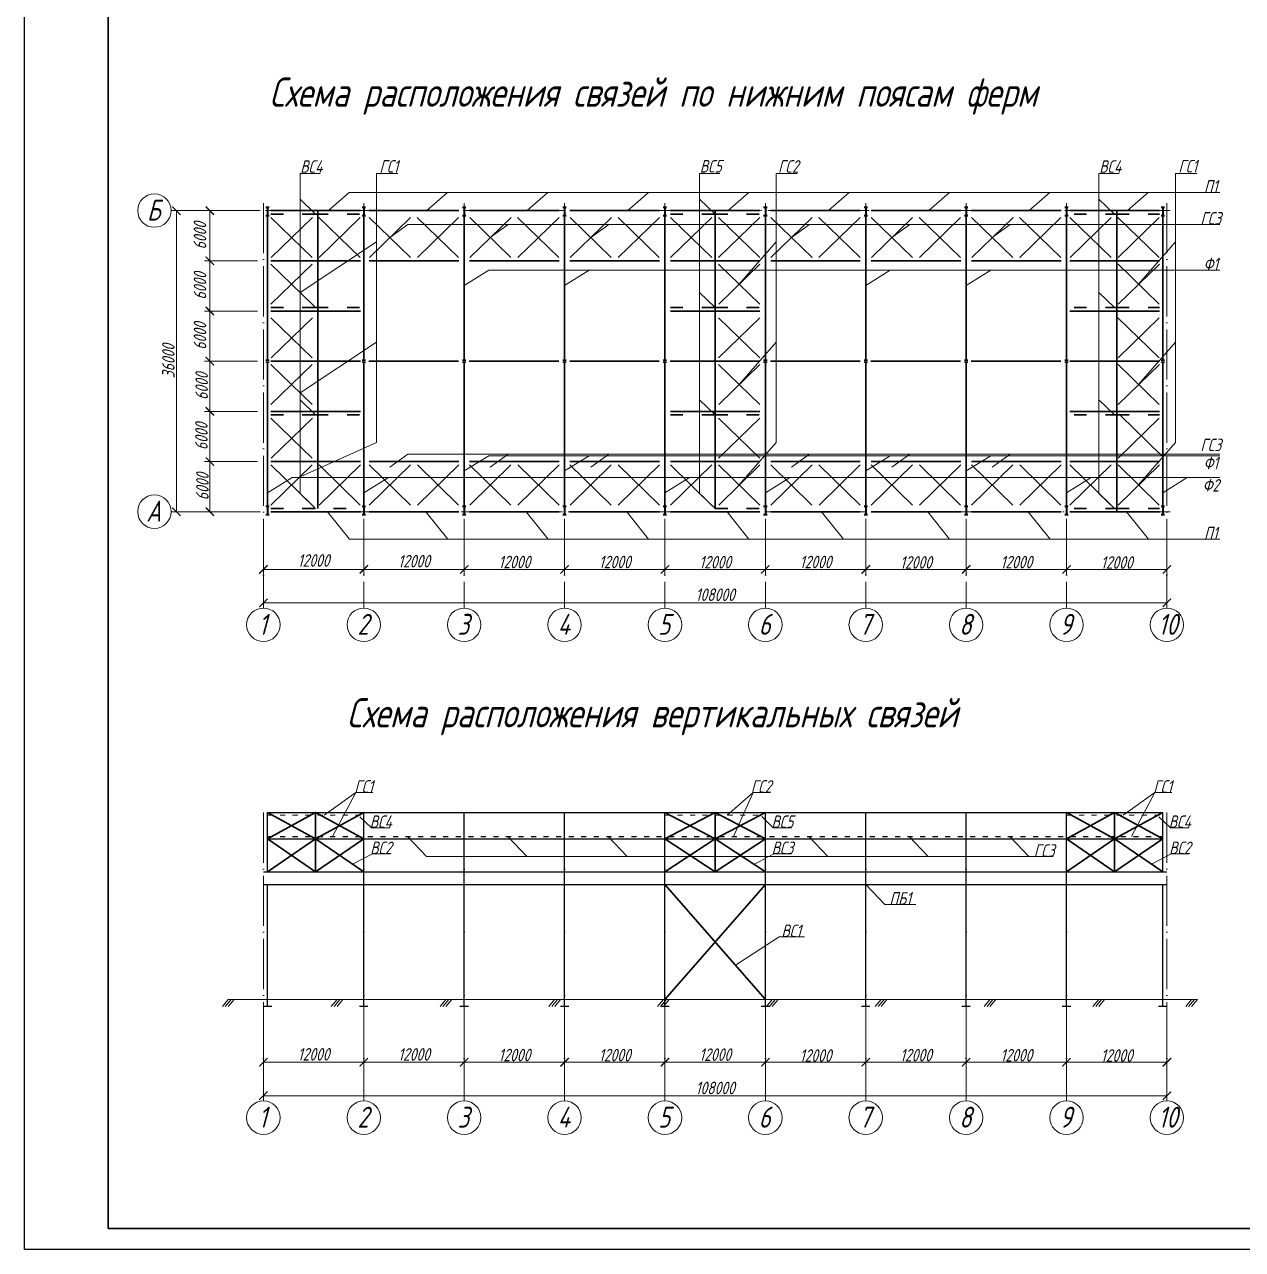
# Model space of a CAD drawing. Header units: millimetres. Extents: x 1665 to 4316, y 443 to 1647.
# Drawn here: x 1665 to 1956.2, y 459 to 751.9 of the extents above; entities that cross this region are included whole.
import ezdxf

# ---------------------------------------------------------------- set-up
doc = ezdxf.new("R2010")
doc.units = ezdxf.units.MM
for name, pattern in [('ACAD_ISO03W100', [30, 12, -18]), ('ACAD_ISO04W100', [30, 24, -3, 0, -3]), ('ACAD_ISO10W100', [18, 12, -3, 0, -3])]:
    doc.linetypes.add(name, pattern=pattern)
doc.layers.get('0').update_dxf_attribs({"lineweight": 18})
doc.styles.get("Standard").update_dxf_attribs({"font": 'romans.shx', "width": 0.75, "oblique": 15, "height": 1.5})

# ---------------------------------------------------------------- blocks, each defined once
blk = doc.blocks.new('_ArchTick')
at = {"color": 0, "linetype": 'ByBlock', "const_width": 0.15}
blk.add_lwpolyline([(-0.5, -0.5), (0.5, 0.5)], dxfattribs=at)

msp = doc.modelspace()

# ---------------------------------------------------------------- linework, layer by layer
at = {"lineweight": -2}
for p, q in [((1665.02, 458.955), (1665.02, 1052.955)), ((2506.02, 458.955), (1665.02, 458.955))]:
    msp.add_line(p, q, dxfattribs=at)
at = {"lineweight": 30}
for p, q in [((1685.02, 463.955), (1685.02, 1047.955)), ((1723.125, 707.414), (1723.125, 671.654)), ((1723.925, 707.414), (1745.325, 707.414)), ((1735.125, 707.414), (1735.125, 636.214)), ((1746.125, 707.414), (1746.125, 671.654)), ((1747.425, 707.414), (1768.825, 707.414)), ((1770.125, 707.414), (1770.125, 671.654)), ((1771.425, 707.414), (1792.825, 707.414)), ((1794.125, 707.414), (1794.125, 671.654)), ((1795.425, 707.414), (1816.825, 707.414)), ((1818.125, 707.414), (1818.125, 671.654)), ((1819.425, 707.414), (1840.825, 707.414)), ((1830.125, 707.414), (1830.125, 636.214)), ((1842.125, 707.414), (1842.125, 671.654)), ((1843.425, 707.414), (1864.825, 707.414)), ((1866.125, 707.414), (1866.125, 671.654)), ((1867.425, 707.414), (1888.825, 707.414)), ((1890.125, 707.414), (1890.125, 671.654)), ((1891.425, 707.414), (1912.825, 707.414)), ((1914.125, 707.414), (1914.125, 671.654)), ((1914.925, 707.414), (1936.325, 707.414)), ((1926.125, 707.414), (1926.125, 635.414)), ((1937.125, 707.414), (1937.125, 671.654)), ((1723.946, 705.814), (1733.803, 696.214)), ((1733.835, 705.814), (1723.978, 696.214)), ((1735.414, 705.814), (1745.271, 696.214)), ((1745.303, 705.814), (1735.446, 696.214)), ((1747.446, 705.814), (1757.303, 696.214)), ((1757.335, 705.814), (1747.478, 696.214)), ((1758.914, 705.814), (1768.771, 696.214)), ((1768.803, 705.814), (1758.946, 696.214)), ((1771.446, 705.814), (1781.303, 696.214)), ((1781.335, 705.814), (1771.478, 696.214)), ((1782.914, 705.814), (1792.771, 696.214)), ((1792.803, 705.814), (1782.946, 696.214)), ((1795.446, 705.814), (1805.303, 696.214)), ((1805.335, 705.814), (1795.478, 696.214)), ((1806.914, 705.814), (1816.771, 696.214)), ((1816.803, 705.814), (1806.946, 696.214)), ((1819.446, 705.814), (1829.303, 696.214)), ((1829.335, 705.814), (1819.478, 696.214)), ((1830.914, 705.814), (1840.771, 696.214)), ((1840.803, 705.814), (1830.946, 696.214)), ((1843.446, 705.814), (1853.303, 696.214)), ((1853.335, 705.814), (1843.478, 696.214)), ((1854.914, 705.814), (1864.771, 696.214)), ((1864.803, 705.814), (1854.946, 696.214)), ((1867.446, 705.814), (1877.303, 696.214)), ((1877.335, 705.814), (1867.478, 696.214)), ((1878.914, 705.814), (1888.771, 696.214)), ((1888.803, 705.814), (1878.946, 696.214)), ((1891.446, 705.814), (1901.303, 696.214)), ((1901.335, 705.814), (1891.478, 696.214)), ((1902.914, 705.814), (1912.771, 696.214)), ((1912.803, 705.814), (1902.946, 696.214)), ((1914.946, 705.814), (1924.803, 696.214)), ((1924.835, 705.814), (1914.978, 696.214)), ((1926.414, 705.814), (1936.271, 696.214)), ((1936.303, 705.814), (1926.446, 696.214)), ((1723.914, 694.614), (1733.771, 685.014)), ((1723.925, 695.414), (1745.325, 695.414)), ((1733.803, 694.614), (1723.946, 685.014)), ((1733.803, 694.614), (1723.946, 685.014)), ((1747.425, 695.414), (1768.825, 695.414)), ((1771.425, 695.414), (1792.825, 695.414)), ((1795.425, 695.414), (1816.825, 695.414)), ((1819.425, 695.414), (1840.825, 695.414)), ((1830.946, 694.614), (1840.803, 685.014)), ((1840.835, 694.614), (1830.978, 685.014)), ((1843.425, 695.414), (1864.825, 695.414)), ((1867.425, 695.414), (1888.825, 695.414)), ((1891.425, 695.414), (1912.825, 695.414)), ((1914.925, 695.414), (1936.325, 695.414)), ((1926.446, 694.614), (1936.303, 685.014)), ((1936.335, 694.614), (1926.478, 685.014)), ((1723.925, 683.414), (1745.325, 683.414)), ((1819.425, 683.414), (1840.825, 683.414)), ((1914.925, 683.414), (1936.325, 683.414)), ((1723.946, 681.814), (1733.803, 672.214)), ((1733.835, 681.814), (1723.978, 672.214)), ((1830.914, 681.814), (1840.771, 672.214)), ((1840.803, 681.814), (1830.946, 672.214)), ((1926.414, 681.814), (1936.271, 672.214)), ((1936.303, 681.814), (1926.446, 672.214)), ((1722.725, 671.654), (1723.525, 671.654)), ((1722.725, 671.174), (1723.525, 671.174)), ((1723.125, 671.174), (1723.125, 635.414)), ((1723.925, 671.414), (1745.325, 671.414)), ((1745.725, 671.654), (1746.525, 671.654)), ((1745.725, 671.174), (1746.525, 671.174)), ((1746.125, 671.174), (1746.125, 635.414)), ((1747.357, 671.414), (1768.757, 671.414)), ((1769.725, 671.654), (1770.525, 671.654)), ((1769.725, 671.174), (1770.525, 671.174)), ((1770.125, 671.174), (1770.125, 635.414)), ((1771.357, 671.414), (1792.757, 671.414)), ((1793.725, 671.654), (1794.525, 671.654)), ((1793.725, 671.174), (1794.525, 671.174)), ((1794.125, 671.174), (1794.125, 635.414)), ((1795.357, 671.414), (1816.757, 671.414)), ((1817.725, 671.654), (1818.525, 671.654)), ((1817.725, 671.174), (1818.525, 671.174)), ((1818.125, 671.174), (1818.125, 635.414)), ((1819.357, 671.414), (1840.757, 671.414)), ((1819.425, 671.414), (1840.825, 671.414)), ((1841.725, 671.654), (1842.525, 671.654)), ((1841.725, 671.174), (1842.525, 671.174)), ((1842.125, 671.174), (1842.125, 635.414)), ((1843.357, 671.414), (1864.757, 671.414)), ((1865.725, 671.654), (1866.525, 671.654)), ((1865.725, 671.174), (1866.525, 671.174)), ((1866.125, 671.174), (1866.125, 635.414)), ((1867.357, 671.414), (1888.757, 671.414)), ((1889.725, 671.654), (1890.525, 671.654)), ((1889.725, 671.174), (1890.525, 671.174)), ((1890.125, 671.174), (1890.125, 635.414)), ((1891.357, 671.414), (1912.757, 671.414)), ((1913.725, 671.654), (1914.525, 671.654)), ((1913.725, 671.174), (1914.525, 671.174)), ((1914.125, 671.174), (1914.125, 635.414)), ((1914.925, 671.414), (1936.325, 671.414)), ((1936.725, 671.654), (1937.525, 671.654)), ((1936.725, 671.174), (1937.525, 671.174)), ((1937.125, 671.174), (1937.125, 635.414)), ((1723.914, 670.614), (1733.771, 661.014)), ((1733.803, 670.614), (1723.946, 661.014)), ((1733.803, 670.614), (1723.946, 661.014)), ((1830.946, 670.614), (1840.803, 661.014)), ((1840.835, 670.614), (1830.978, 661.014)), ((1926.446, 670.614), (1936.303, 661.014)), ((1926.446, 670.614), (1936.303, 661.014)), ((1936.335, 670.614), (1926.478, 661.014)), ((1723.925, 659.414), (1745.325, 659.414)), ((1819.425, 659.414), (1840.825, 659.414)), ((1914.925, 659.414), (1936.325, 659.414)), ((1723.946, 657.814), (1733.803, 648.214)), ((1733.835, 657.814), (1723.978, 648.214)), ((1733.835, 657.814), (1723.978, 648.214)), ((1830.914, 657.814), (1840.771, 648.214)), ((1840.803, 657.814), (1830.946, 648.214)), ((1936.303, 657.814), (1926.446, 648.214)), ((1927.023, 658.407), (1936.881, 648.807)), ((1723.914, 646.614), (1733.771, 637.014)), ((1723.925, 647.414), (1745.325, 647.414)), ((1733.803, 646.614), (1723.946, 637.014)), ((1735.446, 646.614), (1745.303, 637.014)), ((1745.335, 646.614), (1735.478, 637.014)), ((1747.414, 646.614), (1757.271, 637.014)), ((1747.425, 647.414), (1768.825, 647.414)), ((1757.303, 646.614), (1747.446, 637.014)), ((1758.946, 646.614), (1768.803, 637.014)), ((1768.835, 646.614), (1758.978, 637.014)), ((1771.414, 646.614), (1781.271, 637.014)), ((1771.425, 647.414), (1792.825, 647.414)), ((1781.303, 646.614), (1771.446, 637.014)), ((1782.946, 646.614), (1792.803, 637.014)), ((1792.835, 646.614), (1782.978, 637.014)), ((1795.414, 646.614), (1805.271, 637.014)), ((1795.425, 647.414), (1816.825, 647.414)), ((1805.303, 646.614), (1795.446, 637.014)), ((1806.946, 646.614), (1816.803, 637.014)), ((1816.835, 646.614), (1806.978, 637.014)), ((1819.414, 646.614), (1829.271, 637.014)), ((1819.425, 647.414), (1840.825, 647.414)), ((1829.303, 646.614), (1819.446, 637.014)), ((1830.946, 646.614), (1840.803, 637.014)), ((1840.835, 646.614), (1830.978, 637.014)), ((1843.414, 646.614), (1853.271, 637.014)), ((1843.425, 647.414), (1864.825, 647.414)), ((1853.303, 646.614), (1843.446, 637.014)), ((1854.946, 646.614), (1864.803, 637.014)), ((1864.835, 646.614), (1854.978, 637.014)), ((1867.414, 646.614), (1877.271, 637.014)), ((1867.425, 647.414), (1888.825, 647.414)), ((1877.303, 646.614), (1867.446, 637.014)), ((1878.946, 646.614), (1888.803, 637.014)), ((1888.835, 646.614), (1878.978, 637.014)), ((1891.414, 646.614), (1901.271, 637.014)), ((1891.425, 647.414), (1912.825, 647.414)), ((1901.303, 646.614), (1891.446, 637.014)), ((1902.946, 646.614), (1912.803, 637.014)), ((1912.835, 646.614), (1902.978, 637.014)), ((1914.914, 646.614), (1924.771, 637.014)), ((1914.925, 647.414), (1936.325, 647.414)), ((1924.803, 646.614), (1914.946, 637.014)), ((1926.446, 646.614), (1936.303, 637.014)), ((1936.335, 646.614), (1926.478, 637.014)), ((1723.925, 635.414), (1745.325, 635.414)), ((1747.425, 635.414), (1768.825, 635.414)), ((1771.425, 635.414), (1792.825, 635.414)), ((1795.425, 635.414), (1816.825, 635.414)), ((1819.425, 635.414), (1840.825, 635.414)), ((1843.425, 635.414), (1864.825, 635.414)), ((1867.425, 635.414), (1888.825, 635.414)), ((1891.425, 635.414), (1912.825, 635.414)), ((1914.925, 635.414), (1936.325, 635.414)), ((1723.125, 563.442), (1734.625, 557.142)), ((1723.125, 557.142), (1734.625, 563.442)), ((1734.625, 563.442), (1746.125, 557.142)), ((1734.625, 557.142), (1746.125, 563.442)), ((1734.625, 563.442), (1734.625, 554.913)), ((1818.125, 563.442), (1830.125, 557.142)), ((1818.125, 557.142), (1830.125, 563.442)), ((1830.125, 563.442), (1842.125, 557.142)), ((1830.125, 557.142), (1842.125, 563.442)), ((1830.125, 563.442), (1830.125, 557.142)), ((1914.125, 563.442), (1925.625, 557.142)), ((1914.125, 557.142), (1925.625, 563.442)), ((1925.625, 563.442), (1937.125, 557.142)), ((1925.625, 557.142), (1937.125, 563.442)), ((1925.625, 557.142), (1925.625, 563.442)), ((1734.625, 557.142), (1723.125, 549.282)), ((1723.125, 557.142), (1734.625, 549.282)), ((1734.625, 549.282), (1734.625, 557.142)), ((1734.625, 549.282), (1746.125, 557.142)), ((1734.625, 557.142), (1746.125, 549.282)), ((1830.125, 549.282), (1818.125, 557.142)), ((1830.125, 557.142), (1818.125, 549.282)), ((1830.125, 549.282), (1830.125, 557.142)), ((1830.125, 549.282), (1842.125, 557.142)), ((1830.125, 557.142), (1842.125, 549.282)), ((1925.625, 557.142), (1914.125, 549.282)), ((1914.125, 557.142), (1925.625, 549.282)), ((1925.625, 549.282), (1925.625, 557.142)), ((1925.625, 549.282), (1937.125, 557.142)), ((1925.625, 557.142), (1937.125, 549.282)), ((1818.125, 546.282), (1842.125, 518.742)), ((1842.125, 546.282), (1818.125, 518.742)), ((2501.02, 463.955), (1685.02, 463.955))]:
    msp.add_line(p, q, dxfattribs=at)
for p, q in [((1730.888, 639.802), (1730.888, 716.31)), ((1730.888, 716.31), (1735.728, 716.31)), ((1749.2, 651.937), (1749.2, 716.31)), ((1749.2, 716.31), (1754.247, 716.31)), ((1826.388, 639.802), (1826.388, 716.31)), ((1826.388, 716.31), (1831.228, 716.31)), ((1844.7, 651.937), (1844.7, 716.31)), ((1844.7, 716.31), (1849.747, 716.31)), ((1921.888, 639.802), (1921.888, 716.31)), ((1921.888, 716.31), (1926.728, 716.31)), ((1940.2, 651.937), (1940.2, 716.31)), ((1940.2, 716.31), (1945.247, 716.31)), ((1734.625, 706.614), (1730.888, 710.202)), ((1737.723, 707.414), (1742.662, 711.767)), ((1742.662, 711.767), (1950.755, 711.767)), ((1761.223, 707.414), (1766.162, 711.767)), ((1785.223, 707.414), (1790.162, 711.767)), ((1809.223, 707.414), (1814.162, 711.767)), ((1830.125, 706.614), (1826.388, 710.202)), ((1833.223, 707.414), (1838.162, 711.767)), ((1857.223, 707.414), (1862.162, 711.767)), ((1881.223, 707.414), (1886.162, 711.767)), ((1905.223, 707.414), (1910.162, 711.767)), ((1925.625, 706.614), (1921.888, 710.202)), ((1928.723, 707.414), (1933.662, 711.767)), ((1723.125, 707.414), (1735.125, 707.414)), ((1818.125, 707.414), (1830.125, 707.414)), ((1914.125, 707.414), (1926.125, 707.414)), ((1752.375, 701.014), (1756.677, 704.123)), ((1756.677, 704.123), (1950.755, 704.123)), ((1776.375, 701.014), (1780.677, 704.123)), ((1800.375, 701.014), (1804.677, 704.123)), ((1848.375, 701.014), (1852.677, 704.123)), ((1872.375, 701.014), (1876.677, 704.123)), ((1896.375, 701.014), (1900.677, 704.123)), ((1730.888, 687.821), (1749.2, 699.937)), ((1835.875, 689.814), (1844.7, 699.937)), ((1931.375, 689.814), (1940.2, 699.937)), ((1770.125, 689.534), (1776.002, 693.186)), ((1776.002, 693.186), (1950.755, 693.186)), ((1794.125, 689.534), (1800.002, 693.186)), ((1866.125, 689.534), (1872.002, 693.186)), ((1890.125, 689.534), (1896.002, 693.186)), ((1734.625, 684.214), (1730.888, 687.802)), ((1830.125, 684.214), (1826.388, 687.802)), ((1925.625, 684.214), (1921.888, 687.802)), ((1730.888, 663.821), (1749.2, 675.937)), ((1835.875, 665.814), (1844.7, 675.937)), ((1931.375, 665.814), (1940.2, 675.937)), ((1734.625, 658.614), (1730.888, 662.202)), ((1830.125, 658.614), (1826.388, 662.202)), ((1925.625, 658.614), (1921.888, 662.202)), ((1730.888, 643.775), (1749.2, 651.937)), ((1835.875, 641.814), (1844.7, 651.937)), ((1931.375, 641.814), (1940.2, 651.937)), ((1752.375, 646.03), (1756.677, 649.139)), ((1756.677, 649.139), (1950.755, 649.139)), ((1770.125, 645.155), (1776.002, 648.807)), ((1776.002, 648.807), (1950.755, 648.807)), ((1776.375, 646.03), (1780.677, 649.139)), ((1794.125, 645.155), (1800.002, 648.807)), ((1800.375, 646.03), (1804.677, 649.139)), ((1848.375, 646.03), (1852.677, 649.139)), ((1866.125, 645.155), (1872.002, 648.807)), ((1872.375, 646.03), (1876.677, 649.139)), ((1890.125, 645.155), (1896.002, 648.807)), ((1896.375, 646.03), (1900.677, 649.139)), ((1723.125, 639.954), (1729.002, 643.607)), ((1729.002, 643.607), (1950.755, 643.607)), ((1746.125, 639.954), (1752.002, 643.607)), ((1818.125, 639.954), (1824.002, 643.607)), ((1842.125, 639.954), (1848.002, 643.607)), ((1914.125, 639.954), (1920.002, 643.607)), ((1937.125, 639.954), (1943.002, 643.607)), ((1734.625, 636.214), (1730.888, 639.802)), ((1830.125, 636.214), (1826.388, 639.802)), ((1925.625, 636.214), (1921.888, 639.802)), ((1721.325, 635.414), (1709.325, 635.414)), ((1722.125, 633.614), (1722.125, 621.614)), ((1737.488, 635.414), (1742.691, 628.829)), ((1760.988, 635.414), (1766.191, 628.829)), ((1784.988, 635.414), (1790.191, 628.829)), ((1808.988, 635.414), (1814.191, 628.829)), ((1832.988, 635.414), (1838.191, 628.829)), ((1855.57, 635.414), (1860.774, 628.829)), ((1880.988, 635.414), (1886.191, 628.829)), ((1904.988, 635.414), (1910.191, 628.829)), ((1928.488, 635.414), (1933.691, 628.829)), ((1742.691, 628.829), (1950.755, 628.829)), ((1736.646, 562.842), (1744.202, 568.231)), ((1744.202, 568.231), (1738.639, 557.742)), ((1744.202, 568.231), (1748.282, 568.231)), ((1832.964, 562.842), (1839.202, 568.231)), ((1839.202, 568.231), (1834.489, 557.742)), ((1839.202, 568.231), (1843.282, 568.231)), ((1927.646, 562.842), (1935.202, 568.231)), ((1935.202, 568.231), (1929.639, 557.742)), ((1935.202, 568.231), (1939.282, 568.231)), ((1734.625, 563.442), (1734.625, 557.142)), ((1745.203, 562.433), (1747.975, 559.808)), ((1747.975, 559.808), (1752.375, 559.808)), ((1841.253, 562.527), (1843.975, 559.808)), ((1843.975, 559.808), (1848.375, 559.808)), ((1936.203, 562.433), (1938.975, 559.808)), ((1938.975, 559.808), (1943.375, 559.808)), ((1756.546, 557.742), (1761.091, 552.914)), ((1780.546, 557.742), (1785.091, 552.914)), ((1804.546, 557.742), (1809.091, 552.914)), ((1852.546, 557.742), (1857.091, 552.914)), ((1876.546, 557.742), (1881.091, 552.914)), ((1900.546, 557.742), (1905.091, 552.914)), ((1937.125, 557.142), (1937.125, 549.542)), ((1743.469, 551.098), (1748.183, 553.557)), ((1748.183, 553.557), (1752.404, 553.557)), ((1761.091, 552.914), (1910.957, 552.914)), ((1839.404, 551.064), (1844.183, 553.557)), ((1844.183, 553.557), (1848.404, 553.557)), ((1934.469, 551.098), (1939.183, 553.557)), ((1939.183, 553.557), (1943.404, 553.557)), ((1866.125, 546.282), (1870.67, 541.454)), ((1870.67, 541.454), (1878.122, 541.454)), ((1834.981, 526.94), (1845.409, 533.701)), ((1845.409, 533.701), (1851.473, 533.701)), ((1713.713, 518.742), (1712.329, 517.04)), ((1714.413, 518.742), (1713.029, 517.04)), ((1722.125, 518.742), (1713.713, 518.742)), ((1715.113, 518.742), (1713.729, 517.04)), ((1722.125, 518.742), (1938.125, 518.742)), ((1739.727, 518.742), (1738.343, 517.04)), ((1739.727, 518.742), (1738.343, 517.04)), ((1740.427, 518.742), (1739.043, 517.04)), ((1740.427, 518.742), (1739.043, 517.04)), ((1741.127, 518.742), (1739.743, 517.04)), ((1741.127, 518.742), (1739.743, 517.04)), ((1765.74, 518.742), (1764.356, 517.04)), ((1765.74, 518.742), (1764.356, 517.04)), ((1766.44, 518.742), (1765.056, 517.04)), ((1766.44, 518.742), (1765.056, 517.04)), ((1767.14, 518.742), (1765.756, 517.04)), ((1767.14, 518.742), (1765.756, 517.04)), ((1791.754, 518.742), (1790.37, 517.04)), ((1791.754, 518.742), (1790.37, 517.04)), ((1792.454, 518.742), (1791.07, 517.04)), ((1792.454, 518.742), (1791.07, 517.04)), ((1793.154, 518.742), (1791.77, 517.04)), ((1793.154, 518.742), (1791.77, 517.04)), ((1817.767, 518.742), (1816.383, 517.04)), ((1817.767, 518.742), (1816.383, 517.04)), ((1818.467, 518.742), (1817.083, 517.04)), ((1818.467, 518.742), (1817.083, 517.04)), ((1819.167, 518.742), (1817.783, 517.04)), ((1819.167, 518.742), (1817.783, 517.04)), ((1843.78, 518.742), (1842.397, 517.04)), ((1843.78, 518.742), (1842.397, 517.04)), ((1844.48, 518.742), (1843.097, 517.04)), ((1844.48, 518.742), (1843.097, 517.04)), ((1845.18, 518.742), (1843.797, 517.04)), ((1845.18, 518.742), (1843.797, 517.04)), ((1869.794, 518.742), (1868.41, 517.04)), ((1869.794, 518.742), (1868.41, 517.04)), ((1870.494, 518.742), (1869.11, 517.04)), ((1870.494, 518.742), (1869.11, 517.04)), ((1871.194, 518.742), (1869.81, 517.04)), ((1871.194, 518.742), (1869.81, 517.04)), ((1895.807, 518.742), (1894.424, 517.04)), ((1895.807, 518.742), (1894.424, 517.04)), ((1896.507, 518.742), (1895.124, 517.04)), ((1896.507, 518.742), (1895.124, 517.04)), ((1897.207, 518.742), (1895.824, 517.04)), ((1897.207, 518.742), (1895.824, 517.04)), ((1921.821, 518.742), (1920.437, 517.04)), ((1921.821, 518.742), (1920.437, 517.04)), ((1922.521, 518.742), (1921.137, 517.04)), ((1922.521, 518.742), (1921.137, 517.04)), ((1923.221, 518.742), (1921.837, 517.04)), ((1923.221, 518.742), (1921.837, 517.04)), ((1938.125, 518.742), (1945.402, 518.742)), ((1944.002, 518.742), (1942.618, 517.04)), ((1944.002, 518.742), (1942.618, 517.04)), ((1944.702, 518.742), (1943.318, 517.04)), ((1944.702, 518.742), (1943.318, 517.04)), ((1945.402, 518.742), (1944.018, 517.04)), ((1945.402, 518.742), (1944.018, 517.04))]:
    msp.add_line(p, q)
at = {"linetype": 'ACAD_ISO04W100', "ltscale": 0.5}
for p, q in [((1722.125, 709.214), (1722.125, 612.614)), ((1746.125, 709.214), (1746.125, 612.364)), ((1770.125, 709.214), (1770.125, 612.364)), ((1794.125, 709.214), (1794.125, 612.364)), ((1818.125, 709.214), (1818.125, 612.364)), ((1842.125, 709.214), (1842.125, 612.364)), ((1866.125, 709.214), (1866.125, 612.364)), ((1890.125, 709.214), (1890.125, 612.364)), ((1914.125, 709.214), (1914.125, 612.364)), ((1938.125, 709.214), (1938.125, 612.614)), ((1722.125, 563.442), (1722.125, 494.742)), ((1746.125, 563.442), (1746.125, 494.492)), ((1770.125, 563.442), (1770.125, 494.492)), ((1794.125, 563.442), (1794.125, 494.492)), ((1818.125, 563.442), (1818.125, 494.492)), ((1842.125, 563.442), (1842.125, 494.492)), ((1866.125, 563.442), (1866.125, 494.492)), ((1890.125, 563.442), (1890.125, 494.492)), ((1914.125, 563.442), (1914.125, 494.492)), ((1938.125, 563.442), (1938.125, 494.742))]:
    msp.add_line(p, q, dxfattribs=at)
at = {"lineweight": 18}
for p, q in [((1720.7, 707.414), (1700.075, 707.414)), ((1701.325, 707.414), (1701.325, 635.414)), ((1720.7, 707.414), (1708.075, 707.414)), ((1709.325, 695.414), (1709.325, 707.414)), ((1717.125, 695.414), (1708.075, 695.414)), ((1720.7, 695.414), (1708.075, 695.414)), ((1709.325, 683.414), (1709.325, 695.414)), ((1717.125, 683.414), (1708.075, 683.414)), ((1720.7, 683.414), (1708.075, 683.414)), ((1709.325, 671.414), (1709.325, 683.414)), ((1717.125, 671.414), (1708.075, 671.414)), ((1720.7, 671.414), (1708.075, 671.414)), ((1709.325, 659.414), (1709.325, 671.414)), ((1717.125, 659.414), (1708.075, 659.414)), ((1720.7, 659.414), (1708.075, 659.414)), ((1709.325, 647.414), (1709.325, 659.414)), ((1717.125, 647.414), (1708.075, 647.414)), ((1720.7, 647.414), (1708.075, 647.414)), ((1709.325, 635.414), (1709.325, 647.414)), ((1720.7, 635.414), (1700.075, 635.414)), ((1717.125, 635.414), (1708.075, 635.414)), ((1722.125, 632.989), (1722.125, 612.364)), ((1938.125, 632.989), (1938.125, 612.364)), ((1722.125, 630.85), (1722.125, 620.364)), ((1746.125, 630.85), (1746.125, 620.364)), ((1746.125, 630.85), (1746.125, 620.364)), ((1770.125, 630.85), (1770.125, 620.364)), ((1770.125, 630.85), (1770.125, 620.364)), ((1794.125, 630.85), (1794.125, 620.364)), ((1794.125, 630.85), (1794.125, 620.364)), ((1818.125, 630.85), (1818.125, 620.364)), ((1818.125, 630.85), (1818.125, 620.364)), ((1842.125, 630.85), (1842.125, 620.364)), ((1842.125, 630.85), (1842.125, 620.364)), ((1866.125, 630.85), (1866.125, 620.364)), ((1866.125, 630.85), (1866.125, 620.364)), ((1890.125, 630.85), (1890.125, 620.364)), ((1890.125, 630.85), (1890.125, 620.364)), ((1914.125, 630.85), (1914.125, 620.364)), ((1914.125, 630.85), (1914.125, 620.364)), ((1938.125, 630.85), (1938.125, 620.364)), ((1722.125, 621.614), (1746.125, 621.614)), ((1746.125, 621.614), (1770.125, 621.614)), ((1770.125, 621.614), (1794.125, 621.614)), ((1794.125, 621.614), (1818.125, 621.614)), ((1818.125, 621.614), (1842.125, 621.614)), ((1842.125, 621.614), (1866.125, 621.614)), ((1866.125, 621.614), (1890.125, 621.614)), ((1890.125, 621.614), (1914.125, 621.614)), ((1914.125, 621.614), (1938.125, 621.614)), ((1722.125, 613.614), (1938.125, 613.614)), ((1722.125, 515.117), (1722.125, 494.492)), ((1722.125, 512.979), (1722.125, 502.492)), ((1746.125, 512.979), (1746.125, 502.492)), ((1746.125, 512.979), (1746.125, 502.492)), ((1770.125, 512.979), (1770.125, 502.492)), ((1770.125, 512.979), (1770.125, 502.492)), ((1794.125, 512.979), (1794.125, 502.492)), ((1794.125, 512.979), (1794.125, 502.492)), ((1818.125, 512.979), (1818.125, 502.492)), ((1818.125, 512.979), (1818.125, 502.492)), ((1842.125, 512.979), (1842.125, 502.492)), ((1842.125, 512.979), (1842.125, 502.492)), ((1866.125, 512.979), (1866.125, 502.492)), ((1866.125, 512.979), (1866.125, 502.492)), ((1890.125, 512.979), (1890.125, 502.492)), ((1890.125, 512.979), (1890.125, 502.492)), ((1914.125, 512.979), (1914.125, 502.492)), ((1914.125, 512.979), (1914.125, 502.492)), ((1938.125, 515.117), (1938.125, 494.492)), ((1938.125, 512.979), (1938.125, 502.492)), ((1722.125, 503.742), (1746.125, 503.742)), ((1746.125, 503.742), (1770.125, 503.742)), ((1770.125, 503.742), (1794.125, 503.742)), ((1794.125, 503.742), (1818.125, 503.742)), ((1818.125, 503.742), (1842.125, 503.742)), ((1842.125, 503.742), (1866.125, 503.742)), ((1866.125, 503.742), (1890.125, 503.742)), ((1890.125, 503.742), (1914.125, 503.742)), ((1914.125, 503.742), (1938.125, 503.742)), ((1722.125, 495.742), (1938.125, 495.742))]:
    msp.add_line(p, q, dxfattribs=at)
at = {"linetype": 'ACAD_ISO10W100', "ltscale": 0.5}
for p, q in [((1715.32, 707.414), (1938.925, 707.414)), ((1723.925, 635.414), (1938.925, 635.414))]:
    msp.add_line(p, q, dxfattribs=at)
at = {"lineweight": 40}
for p, q in [((1723.525, 708.174), (1722.725, 708.174)), ((1723.525, 706.174), (1722.725, 706.174)), ((1723.125, 708.174), (1723.125, 706.174)), ((1746.525, 708.174), (1745.725, 708.174)), ((1746.525, 706.174), (1745.725, 706.174)), ((1746.125, 708.174), (1746.125, 706.174)), ((1770.525, 708.174), (1769.725, 708.174)), ((1770.525, 706.174), (1769.725, 706.174)), ((1770.125, 708.174), (1770.125, 706.174)), ((1794.525, 708.174), (1793.725, 708.174)), ((1794.525, 706.174), (1793.725, 706.174)), ((1794.125, 708.174), (1794.125, 706.174)), ((1818.525, 708.174), (1817.725, 708.174)), ((1818.525, 706.174), (1817.725, 706.174)), ((1818.125, 708.174), (1818.125, 706.174)), ((1842.525, 708.174), (1841.725, 708.174)), ((1842.525, 706.174), (1841.725, 706.174)), ((1842.125, 708.174), (1842.125, 706.174)), ((1866.525, 708.174), (1865.725, 708.174)), ((1866.525, 706.174), (1865.725, 706.174)), ((1866.125, 708.174), (1866.125, 706.174)), ((1890.525, 708.174), (1889.725, 708.174)), ((1890.525, 706.174), (1889.725, 706.174)), ((1890.125, 708.174), (1890.125, 706.174)), ((1914.525, 708.174), (1913.725, 708.174)), ((1914.525, 706.174), (1913.725, 706.174)), ((1914.125, 708.174), (1914.125, 706.174)), ((1937.525, 708.174), (1936.725, 708.174)), ((1937.525, 706.174), (1936.725, 706.174)), ((1937.125, 708.174), (1937.125, 706.174)), ((1723.525, 636.654), (1722.725, 636.654)), ((1723.125, 636.654), (1723.125, 634.654)), ((1746.525, 636.654), (1745.725, 636.654)), ((1746.125, 636.654), (1746.125, 634.654)), ((1770.525, 636.654), (1769.725, 636.654)), ((1770.125, 636.654), (1770.125, 634.654)), ((1794.525, 636.654), (1793.725, 636.654)), ((1794.125, 636.654), (1794.125, 634.654)), ((1818.525, 636.654), (1817.725, 636.654)), ((1818.125, 636.654), (1818.125, 634.654)), ((1842.525, 636.654), (1841.725, 636.654)), ((1842.125, 636.654), (1842.125, 634.654)), ((1866.525, 636.654), (1865.725, 636.654)), ((1866.125, 636.654), (1866.125, 634.654)), ((1890.525, 636.654), (1889.725, 636.654)), ((1890.125, 636.654), (1890.125, 634.654)), ((1914.525, 636.654), (1913.725, 636.654)), ((1914.125, 636.654), (1914.125, 634.654)), ((1937.525, 636.654), (1936.725, 636.654)), ((1937.125, 636.654), (1937.125, 634.654)), ((1723.525, 634.654), (1722.725, 634.654)), ((1746.525, 634.654), (1745.725, 634.654)), ((1770.525, 634.654), (1769.725, 634.654)), ((1794.525, 634.654), (1793.725, 634.654)), ((1818.525, 634.654), (1817.725, 634.654)), ((1842.525, 634.654), (1841.725, 634.654)), ((1866.525, 634.654), (1865.725, 634.654)), ((1890.525, 634.654), (1889.725, 634.654)), ((1914.525, 634.654), (1913.725, 634.654)), ((1937.525, 634.654), (1936.725, 634.654))]:
    msp.add_line(p, q, dxfattribs=at)
at = {"linetype": 'ACAD_ISO03W100', "lineweight": 30, "ltscale": 0.25}
for p, q in [((1723.925, 706.614), (1734.625, 706.614)), ((1734.625, 706.614), (1745.325, 706.614)), ((1819.425, 706.614), (1830.125, 706.614)), ((1830.125, 706.614), (1840.825, 706.614)), ((1915.925, 706.614), (1926.125, 706.614)), ((1926.125, 706.614), (1936.325, 706.614)), ((1723.925, 684.214), (1734.625, 684.214)), ((1734.625, 684.214), (1745.325, 684.214)), ((1819.425, 684.214), (1830.125, 684.214)), ((1830.125, 684.214), (1840.825, 684.214)), ((1915.925, 684.214), (1926.125, 684.214)), ((1926.125, 684.214), (1936.325, 684.214)), ((1723.925, 658.614), (1734.625, 658.614)), ((1734.625, 658.614), (1745.325, 658.614)), ((1819.425, 658.614), (1830.125, 658.614)), ((1830.125, 658.614), (1840.825, 658.614)), ((1915.925, 658.614), (1926.125, 658.614)), ((1926.125, 658.614), (1936.325, 658.614)), ((1723.925, 636.214), (1745.325, 636.214)), ((1830.125, 636.214), (1840.825, 636.214)), ((1915.925, 636.214), (1926.125, 636.214)), ((1926.125, 636.214), (1936.325, 636.214))]:
    msp.add_line(p, q, dxfattribs=at)
at = {"lineweight": 25}
for p, q in [((1723.125, 549.282), (1723.125, 563.442)), ((1723.125, 563.442), (1937.125, 563.442)), ((1746.125, 517.142), (1746.125, 563.442)), ((1770.125, 517.142), (1770.125, 563.442)), ((1794.125, 517.142), (1794.125, 563.442)), ((1818.125, 517.142), (1818.125, 563.442)), ((1842.125, 517.142), (1842.125, 563.442)), ((1866.125, 517.142), (1866.125, 563.442)), ((1890.125, 517.142), (1890.125, 563.442)), ((1914.125, 517.142), (1914.125, 563.442)), ((1937.125, 549.282), (1937.125, 563.442)), ((1722.125, 549.282), (1938.125, 549.282)), ((1722.125, 546.282), (1938.125, 546.282)), ((1723.125, 517.142), (1723.125, 546.282)), ((1937.125, 517.142), (1937.125, 546.282)), ((1722.125, 517.142), (1724.125, 517.142)), ((1745.125, 517.142), (1747.125, 517.142)), ((1769.125, 517.142), (1771.125, 517.142)), ((1793.125, 517.142), (1795.125, 517.142)), ((1817.125, 517.142), (1819.125, 517.142)), ((1841.125, 517.142), (1843.125, 517.142)), ((1865.125, 517.142), (1867.125, 517.142)), ((1889.125, 517.142), (1891.125, 517.142)), ((1913.125, 517.142), (1915.125, 517.142)), ((1936.125, 517.142), (1938.125, 517.142))]:
    msp.add_line(p, q, dxfattribs=at)
at = {"linetype": 'ACAD_ISO03W100', "ltscale": 0.1}
for p, q in [((1723.125, 562.842), (1746.125, 562.842)), ((1818.125, 562.842), (1842.125, 562.842)), ((1914.125, 562.842), (1937.125, 562.842))]:
    msp.add_line(p, q, dxfattribs=at)
at = {"linetype": 'ACAD_ISO03W100', "lineweight": 25, "ltscale": 0.1}
msp.add_line((1723.125, 557.742), (1937.125, 557.742), dxfattribs=at)
at = {"lineweight": 25, "ltscale": 0.1}
msp.add_line((1723.125, 557.142), (1937.125, 557.142), dxfattribs=at)
for centre in [(1696.075, 707.428), (1696.075, 635.428), (1722.125, 608.364), (1746.125, 608.364), (1770.125, 608.364), (1794.125, 608.364), (1818.125, 608.364), (1842.125, 608.364), (1866.125, 608.364), (1890.125, 608.364), (1914.125, 608.364), (1938.125, 608.364), (1722.125, 490.492), (1746.125, 490.492), (1770.125, 490.492), (1794.125, 490.492), (1818.125, 490.492), (1842.125, 490.492), (1866.125, 490.492), (1890.125, 490.492), (1914.125, 490.492), (1938.125, 490.492)]:
    msp.add_circle(centre, 4)

# ---------------------------------------------------------------- block references
at = {"lineweight": 18, "xscale": 2, "yscale": 2, "zscale": 2}
for p, rotation in [((1701.325, 707.414), 90), ((1709.325, 707.414), 90), ((1709.325, 695.414), 270), ((1709.325, 695.414), 90), ((1709.325, 683.414), 270), ((1709.325, 683.414), 90), ((1709.325, 671.414), 270), ((1709.325, 671.414), 90), ((1709.325, 659.414), 270), ((1709.325, 659.414), 90), ((1709.325, 647.414), 270), ((1709.325, 647.414), 90), ((1701.325, 635.414), 270), ((1709.325, 635.414), 270), ((1722.125, 621.614), 180), ((1746.125, 621.614), 180), ((1770.125, 621.614), 180), ((1794.125, 621.614), 180), ((1818.125, 621.614), 180), ((1842.125, 621.614), 180), ((1866.125, 621.614), 180), ((1890.125, 621.614), 180), ((1914.125, 621.614), 180), ((1722.125, 613.614), 180), ((1722.125, 503.742), 180), ((1746.125, 503.742), 180), ((1770.125, 503.742), 180), ((1794.125, 503.742), 180), ((1818.125, 503.742), 180), ((1842.125, 503.742), 180), ((1866.125, 503.742), 180), ((1890.125, 503.742), 180), ((1914.125, 503.742), 180), ((1722.125, 495.742), 180)]:
    msp.add_blockref('_ArchTick', p, dxfattribs=dict(at, rotation=rotation))
for p in [(1746.125, 621.614), (1770.125, 621.614), (1794.125, 621.614), (1818.125, 621.614), (1842.125, 621.614), (1866.125, 621.614), (1890.125, 621.614), (1914.125, 621.614), (1938.125, 621.614), (1938.125, 613.614), (1746.125, 503.742), (1770.125, 503.742), (1794.125, 503.742), (1818.125, 503.742), (1842.125, 503.742), (1866.125, 503.742), (1890.125, 503.742), (1914.125, 503.742), (1938.125, 503.742), (1938.125, 495.742)]:
    msp.add_blockref('_ArchTick', p, dxfattribs=at)

# ---------------------------------------------------------------- texts
for s, width, insert, char_height, attachment_point in [('Схема расположения связей по нижним поясам ферм ', 270.86971, (1723.525, 739.258), 7, 1), ('ВС4', 14.11222, (1733.601, 717.967), 3, 5), ('ГС1', 14.11222, (1752.12, 717.994), 3, 5), ('ВС5', 14.11222, (1829.101, 718.039), 3, 5), ('ГС2', 14.11222, (1847.62, 717.99), 3, 5), ('ВС4', 14.11222, (1924.601, 717.963), 3, 5), ('ГС1', 14.11222, (1943.12, 718.044), 3, 5), ('П1', 14.11222, (1948.628, 713.235), 3, 5), ('Б', 8.20492, (1695.896, 707.541), 5, 5), ('ГС3', 14.11222, (1948.628, 705.591), 3, 5), ('Ф1', 14.11222, (1948.628, 694.654), 3, 5), ('ГС3', 14.11222, (1948.628, 651.388), 3, 5), ('Ф1', 14.11222, (1948.628, 647.052), 3, 5), ('Ф2', 14.11222, (1948.628, 641.719), 3, 5), ('А', 8.20492, (1695.896, 635.541), 5, 5), ('П1', 14.11222, (1948.628, 630.297), 3, 5), ('1', 8.20492, (1721.946, 608.476), 5, 5), ('2', 8.20492, (1745.946, 608.476), 5, 5), ('3', 8.20492, (1769.946, 608.476), 5, 5), ('4', 8.20492, (1793.946, 608.476), 5, 5), ('5', 8.20492, (1817.946, 608.476), 5, 5), ('6', 8.20492, (1841.946, 608.476), 5, 5), ('7', 8.20492, (1865.946, 608.476), 5, 5), ('8', 8.20492, (1889.946, 608.476), 5, 5), ('9', 8.20492, (1913.946, 608.476), 5, 5), ('10', 8.20492, (1938.339, 608.476), 5, 5), ('Схема расположения вертикальных связей  ', 220.2638, (1742.046, 590.827), 7, 1), ('ГС1', 14.11222, (1746.125, 569.699), 3, 5), ('ГС2', 14.11222, (1841.125, 569.699), 3, 5), ('ГС1', 14.11222, (1937.125, 569.699), 3, 5), ('ВС4', 14.11222, (1750.219, 561.277), 3, 5), ('ВС5', 14.11222, (1846.219, 561.277), 3, 5), ('ВС4', 14.11222, (1941.219, 561.277), 3, 5), ('ВС2', 14.11222, (1750.247, 555.025), 3, 5), ('ВС3', 14.11222, (1846.247, 555.025), 3, 5), ('ГС3', 14.11222, (1908.8, 554.382), 3, 5), ('ВС2', 14.11222, (1941.247, 555.025), 3, 5), ('ПБ1', 14.11222, (1874.379, 542.922), 3, 5), ('ВС1', 14.11222, (1848.323, 535.169), 3, 5), ('1', 8.20492, (1721.946, 490.605), 5, 5), ('2', 8.20492, (1745.946, 490.605), 5, 5), ('3', 8.20492, (1769.946, 490.605), 5, 5), ('4', 8.20492, (1793.946, 490.605), 5, 5), ('5', 8.20492, (1817.946, 490.605), 5, 5), ('6', 8.20492, (1841.946, 490.605), 5, 5), ('7', 8.20492, (1865.946, 490.605), 5, 5), ('8', 8.20492, (1889.946, 490.605), 5, 5), ('9', 8.20492, (1913.946, 490.605), 5, 5), ('10', 8.20492, (1938.339, 490.605), 5, 5)]:
    msp.add_mtext_dynamic_manual_height_columns(s, width=width, gutter_width=7.5, heights=[0], dxfattribs=dict(insert=insert, char_height=char_height, attachment_point=attachment_point))
at = {"char_height": 3, "width": 20, "attachment_point": 5, "rotation": 90}
for s, insert in [('6000', (1706.971, 701.414)), ('6000', (1706.971, 689.414)), ('6000', (1706.971, 677.414)), ('36000', (1699.412, 671.414)), ('6000', (1707.368, 665.414)), ('6000', (1707.31, 653.414)), ('6000', (1707.545, 641.414))]:
    msp.add_mtext(s, dxfattribs=dict(at, insert=insert))
at = {"char_height": 3, "width": 20, "attachment_point": 5}
for s, insert in [('12000', (1734.125, 623.749)), ('12000', (1758.125, 623.577)), ('12000', (1782.125, 623.382)), ('12000', (1806.125, 623.378)), ('12000', (1830.125, 623.343)), ('12000', (1854.125, 623.389)), ('12000', (1878.125, 623.29)), ('12000', (1902.125, 623.355)), ('12000', (1926.125, 623.263)), ('108000', (1830.125, 615.557)), ('12000', (1734.125, 505.64)), ('12000', (1758.125, 505.616)), ('12000', (1782.125, 505.468)), ('12000', (1806.125, 505.445)), ('12000', (1830.125, 505.557)), ('12000', (1878.125, 505.453)), ('12000', (1902.125, 505.419)), ('12000', (1854.125, 505.335)), ('12000', (1926.125, 505.352)), ('108000', (1830.125, 497.585))]:
    msp.add_mtext(s, dxfattribs=dict(at, insert=insert))

doc.saveas('drawing.dxf')
